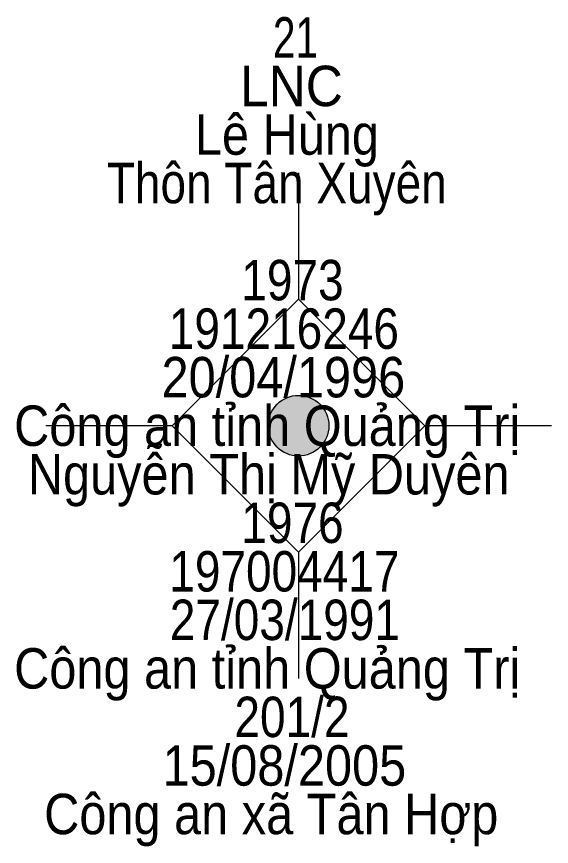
# Model space of a CAD drawing. Header units: metres. Extents: x 550999 to 552168, y 1840994 to 1841978.
# Drawn here: x 551460.41 to 551465.7, y 1841729.77 to 1841737.98 of the extents above; entities that cross this region are included whole.
import ezdxf
from ezdxf.enums import TextEntityAlignment as Align

# ---------------------------------------------------------------- set-up
doc = ezdxf.new("R2010")
doc.units = ezdxf.units.M
doc.header["$LTSCALE"] = 0.16
doc.layers.add('11', color=7, linetype='Continuous', lineweight=13)
doc.layers.add('15', color=7, linetype='Continuous')

msp = doc.modelspace()

# ---------------------------------------------------------------- hatches: boundary and pattern name
at = {"layer": '11'}
msp.add_hatch(color=256, dxfattribs=at).paths.add_polyline_path([(551463.4995, 1841733.93, 1), (551462.8995, 1841733.93, 1)])

# ---------------------------------------------------------------- linework, layer by layer
for p, q in [((551463.2, 1841736.43), (551463.2, 1841735.18)), ((551461.95, 1841733.93), (551460.7, 1841733.93)), ((551465.7, 1841733.93), (551464.45, 1841733.93)), ((551463.2, 1841732.68), (551463.2, 1841731.43))]:
    msp.add_line(p, q, dxfattribs=at)
msp.add_lwpolyline([(551463.2, 1841735.18), (551461.95, 1841733.93), (551463.2, 1841732.68), (551464.45, 1841733.93)], close=True, dxfattribs=at)
msp.add_circle((551463.1995, 1841733.93), 0.3, dxfattribs=at)

# ---------------------------------------------------------------- texts
at = {"layer": '15'}
for s, width, p in [('21', 0.75, (551463.17, 1841737.57)), ('LNC', 0.95, (551463.13, 1841737.09)), ('Lê Hùng', 0.9, (551463.085, 1841736.61)), ('Thôn Tân Xuyên', 0.85, (551462.985, 1841736.13)), ('1973', 0.85, (551463.14, 1841735.17)), ('191216246', 0.85, (551463.055, 1841734.69)), ('20/04/1996', 0.9, (551463.05, 1841734.21)), ('Công an tỉnh Quảng Trị', 0.9, (551462.89, 1841733.73)), ('Nguyễn Thị Mỹ Duyên', 0.9, (551462.905, 1841733.25)), ('1976', 0.85, (551463.14, 1841732.77)), ('197004417', 0.85, (551463.06, 1841732.29)), ('27/03/1991', 0.85, (551463.065, 1841731.81)), ('Công an tỉnh Quảng Trị', 0.9, (551462.89, 1841731.33)), ('201/2', 0.85, (551463.135, 1841730.85)), ('15/08/2005', 0.9, (551463.06, 1841730.37)), ('Công an xã Tân Hợp', 0.9, (551462.93, 1841729.89))]:
    msp.add_text(s, height=0.4, dxfattribs=dict(at, width=width)).set_placement(p, align=Align.CENTER)

doc.saveas('drawing.dxf')
